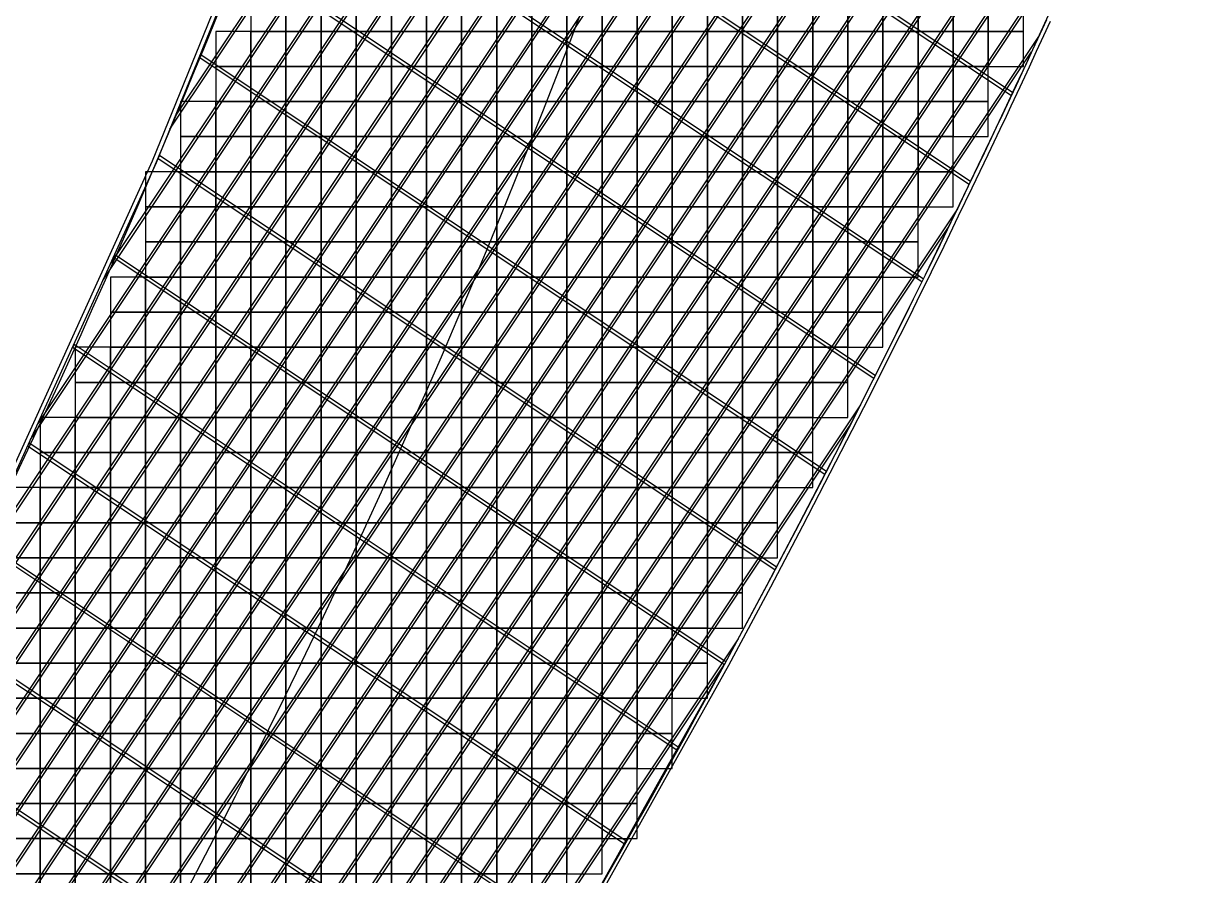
# Model space of a CAD drawing. Extents: x -31693 to 409283, y -98233 to 151957.
# Drawn here: x 124303 to 140801, y 35686 to 47833 of the extents above; entities that cross this region are included whole.
import ezdxf

# ---------------------------------------------------------------- set-up
doc = ezdxf.new("R2010")
doc.units = 0
doc.header["$LTSCALE"] = 1000
doc.header["$MEASUREMENT"] = 0
for name, color, linetype in [('500浮箱', 162, 'Continuous'), ('A-G-VISIBLE', 9, 'Continuous'), ('主龙骨', 4, 'Continuous'), ('边梁（14a槽钢', 3, 'Continuous'), ('龙骨', 10, 'Continuous')]:
    doc.layers.add(name, color=color, linetype=linetype)

# ---------------------------------------------------------------- blocks, each defined once
blk = doc.blocks.new('dasd')
at = {"layer": 'A-G-VISIBLE', "linetype": 'Continuous'}
for centre, radius, start, end in [((-132879.454, 42145.346), 121.404, 314.68966, 338.95615), ((-132898.334, 42165.736), 157.69, 318.2193, 335.49083)]:
    blk.add_arc(centre, radius, start, end, dxfattribs=at)

msp = doc.modelspace()

# ---------------------------------------------------------------- linework, layer by layer
at = {"layer": '500浮箱', "elevation": 2850}
for points in [[(127545, 47716), (128045, 47716), (128045, 48216), (127545, 48216)], [(128045, 47716), (128545, 47716), (128545, 48216), (128045, 48216)], [(128545, 47716), (129045, 47716), (129045, 48216), (128545, 48216)], [(129045, 47716), (129545, 47716), (129545, 48216), (129045, 48216)], [(129545, 47716), (130045, 47716), (130045, 48216), (129545, 48216)], [(130045, 47716), (130545, 47716), (130545, 48216), (130045, 48216)], [(130545, 47716), (131045, 47716), (131045, 48216), (130545, 48216)], [(131045, 47716), (131545, 47716), (131545, 48216), (131045, 48216)], [(131545, 47716), (132045, 47716), (132045, 48216), (131545, 48216)], [(132045, 47716), (132545, 47716), (132545, 48216), (132045, 48216)], [(132545, 47716), (133045, 47716), (133045, 48216), (132545, 48216)], [(133045, 47716), (133545, 47716), (133545, 48216), (133045, 48216)], [(133545, 47716), (134045, 47716), (134045, 48216), (133545, 48216)], [(134045, 47716), (134545, 47716), (134545, 48216), (134045, 48216)], [(134545, 47716), (135045, 47716), (135045, 48216), (134545, 48216)], [(135045, 47716), (135545, 47716), (135545, 48216), (135045, 48216)], [(135545, 47716), (136045, 47716), (136045, 48216), (135545, 48216)], [(136045, 47716), (136545, 47716), (136545, 48216), (136045, 48216)], [(136545, 47716), (137045, 47716), (137045, 48216), (136545, 48216)], [(137045, 47716), (137545, 47716), (137545, 48216), (137045, 48216)], [(137545, 47716), (138045, 47716), (138045, 48216), (137545, 48216)], [(138045, 47716), (138545, 47716), (138545, 48216), (138045, 48216)], [(127045, 47216), (127545, 47216), (127545, 47716), (127045, 47716)], [(127545, 47216), (128045, 47216), (128045, 47716), (127545, 47716)], [(128045, 47216), (128545, 47216), (128545, 47716), (128045, 47716)], [(128545, 47216), (129045, 47216), (129045, 47716), (128545, 47716)], [(129045, 47216), (129545, 47216), (129545, 47716), (129045, 47716)], [(129545, 47216), (130045, 47216), (130045, 47716), (129545, 47716)], [(130045, 47216), (130545, 47216), (130545, 47716), (130045, 47716)], [(130545, 47216), (131045, 47216), (131045, 47716), (130545, 47716)], [(131045, 47216), (131545, 47216), (131545, 47716), (131045, 47716)], [(131545, 47216), (132045, 47216), (132045, 47716), (131545, 47716)], [(132045, 47216), (132545, 47216), (132545, 47716), (132045, 47716)], [(132545, 47216), (133045, 47216), (133045, 47716), (132545, 47716)], [(133045, 47216), (133545, 47216), (133545, 47716), (133045, 47716)], [(133545, 47216), (134045, 47216), (134045, 47716), (133545, 47716)], [(134045, 47216), (134545, 47216), (134545, 47716), (134045, 47716)], [(134545, 47216), (135045, 47216), (135045, 47716), (134545, 47716)], [(135045, 47216), (135545, 47216), (135545, 47716), (135045, 47716)], [(135545, 47216), (136045, 47216), (136045, 47716), (135545, 47716)], [(136045, 47216), (136545, 47216), (136545, 47716), (136045, 47716)], [(136545, 47216), (137045, 47216), (137045, 47716), (136545, 47716)], [(137045, 47216), (137545, 47216), (137545, 47716), (137045, 47716)], [(137545, 47216), (138045, 47216), (138045, 47716), (137545, 47716)], [(138045, 47216), (138545, 47216), (138545, 47716), (138045, 47716)], [(127045, 46716), (127545, 46716), (127545, 47216), (127045, 47216)], [(127545, 46716), (128045, 46716), (128045, 47216), (127545, 47216)], [(128045, 46716), (128545, 46716), (128545, 47216), (128045, 47216)], [(128545, 46716), (129045, 46716), (129045, 47216), (128545, 47216)], [(129045, 46716), (129545, 46716), (129545, 47216), (129045, 47216)], [(129545, 46716), (130045, 46716), (130045, 47216), (129545, 47216)], [(130045, 46716), (130545, 46716), (130545, 47216), (130045, 47216)], [(130545, 46716), (131045, 46716), (131045, 47216), (130545, 47216)], [(131045, 46716), (131545, 46716), (131545, 47216), (131045, 47216)], [(131545, 46716), (132045, 46716), (132045, 47216), (131545, 47216)], [(132045, 46716), (132545, 46716), (132545, 47216), (132045, 47216)], [(132545, 46716), (133045, 46716), (133045, 47216), (132545, 47216)], [(133045, 46716), (133545, 46716), (133545, 47216), (133045, 47216)], [(133545, 46716), (134045, 46716), (134045, 47216), (133545, 47216)], [(134045, 46716), (134545, 46716), (134545, 47216), (134045, 47216)], [(134545, 46716), (135045, 46716), (135045, 47216), (134545, 47216)], [(135045, 46716), (135545, 46716), (135545, 47216), (135045, 47216)], [(135545, 46716), (136045, 46716), (136045, 47216), (135545, 47216)], [(136045, 46716), (136545, 46716), (136545, 47216), (136045, 47216)], [(136545, 46716), (137045, 46716), (137045, 47216), (136545, 47216)], [(137045, 46716), (137545, 46716), (137545, 47216), (137045, 47216)], [(137545, 46716), (138045, 46716), (138045, 47216), (137545, 47216)], [(126545, 46216), (127045, 46216), (127045, 46716), (126545, 46716)], [(127045, 46216), (127545, 46216), (127545, 46716), (127045, 46716)], [(127545, 46216), (128045, 46216), (128045, 46716), (127545, 46716)], [(128045, 46216), (128545, 46216), (128545, 46716), (128045, 46716)], [(128545, 46216), (129045, 46216), (129045, 46716), (128545, 46716)], [(129045, 46216), (129545, 46216), (129545, 46716), (129045, 46716)], [(129545, 46216), (130045, 46216), (130045, 46716), (129545, 46716)], [(130045, 46216), (130545, 46216), (130545, 46716), (130045, 46716)], [(130545, 46216), (131045, 46216), (131045, 46716), (130545, 46716)], [(131045, 46216), (131545, 46216), (131545, 46716), (131045, 46716)], [(131545, 46216), (132045, 46216), (132045, 46716), (131545, 46716)], [(132045, 46216), (132545, 46216), (132545, 46716), (132045, 46716)], [(132545, 46216), (133045, 46216), (133045, 46716), (132545, 46716)], [(133045, 46216), (133545, 46216), (133545, 46716), (133045, 46716)], [(133545, 46216), (134045, 46216), (134045, 46716), (133545, 46716)], [(134045, 46216), (134545, 46216), (134545, 46716), (134045, 46716)], [(134545, 46216), (135045, 46216), (135045, 46716), (134545, 46716)], [(135045, 46216), (135545, 46216), (135545, 46716), (135045, 46716)], [(135545, 46216), (136045, 46216), (136045, 46716), (135545, 46716)], [(136045, 46216), (136545, 46216), (136545, 46716), (136045, 46716)], [(136545, 46216), (137045, 46216), (137045, 46716), (136545, 46716)], [(137045, 46216), (137545, 46216), (137545, 46716), (137045, 46716)], [(137545, 46216), (138045, 46216), (138045, 46716), (137545, 46716)], [(126545, 45716), (127045, 45716), (127045, 46216), (126545, 46216)], [(127045, 45716), (127545, 45716), (127545, 46216), (127045, 46216)], [(127545, 45716), (128045, 45716), (128045, 46216), (127545, 46216)], [(128045, 45716), (128545, 45716), (128545, 46216), (128045, 46216)], [(128545, 45716), (129045, 45716), (129045, 46216), (128545, 46216)], [(129045, 45716), (129545, 45716), (129545, 46216), (129045, 46216)], [(129545, 45716), (130045, 45716), (130045, 46216), (129545, 46216)], [(130045, 45716), (130545, 45716), (130545, 46216), (130045, 46216)], [(130545, 45716), (131045, 45716), (131045, 46216), (130545, 46216)], [(131045, 45716), (131545, 45716), (131545, 46216), (131045, 46216)], [(131545, 45716), (132045, 45716), (132045, 46216), (131545, 46216)], [(132045, 45716), (132545, 45716), (132545, 46216), (132045, 46216)], [(132545, 45716), (133045, 45716), (133045, 46216), (132545, 46216)], [(133045, 45716), (133545, 45716), (133545, 46216), (133045, 46216)], [(133545, 45716), (134045, 45716), (134045, 46216), (133545, 46216)], [(134045, 45716), (134545, 45716), (134545, 46216), (134045, 46216)], [(134545, 45716), (135045, 45716), (135045, 46216), (134545, 46216)], [(135045, 45716), (135545, 45716), (135545, 46216), (135045, 46216)], [(135545, 45716), (136045, 45716), (136045, 46216), (135545, 46216)], [(136045, 45716), (136545, 45716), (136545, 46216), (136045, 46216)], [(136545, 45716), (137045, 45716), (137045, 46216), (136545, 46216)], [(137045, 45716), (137545, 45716), (137545, 46216), (137045, 46216)], [(126045, 45216), (126545, 45216), (126545, 45716), (126045, 45716)], [(126545, 45216), (127045, 45216), (127045, 45716), (126545, 45716)], [(127045, 45216), (127545, 45216), (127545, 45716), (127045, 45716)], [(127545, 45216), (128045, 45216), (128045, 45716), (127545, 45716)], [(128045, 45216), (128545, 45216), (128545, 45716), (128045, 45716)], [(128545, 45216), (129045, 45216), (129045, 45716), (128545, 45716)], [(129045, 45216), (129545, 45216), (129545, 45716), (129045, 45716)], [(129545, 45216), (130045, 45216), (130045, 45716), (129545, 45716)], [(130045, 45216), (130545, 45216), (130545, 45716), (130045, 45716)], [(130545, 45216), (131045, 45216), (131045, 45716), (130545, 45716)], [(131045, 45216), (131545, 45216), (131545, 45716), (131045, 45716)], [(131545, 45216), (132045, 45216), (132045, 45716), (131545, 45716)], [(132045, 45216), (132545, 45216), (132545, 45716), (132045, 45716)], [(132545, 45216), (133045, 45216), (133045, 45716), (132545, 45716)], [(133045, 45216), (133545, 45216), (133545, 45716), (133045, 45716)], [(133545, 45216), (134045, 45216), (134045, 45716), (133545, 45716)], [(134045, 45216), (134545, 45216), (134545, 45716), (134045, 45716)], [(134545, 45216), (135045, 45216), (135045, 45716), (134545, 45716)], [(135045, 45216), (135545, 45216), (135545, 45716), (135045, 45716)], [(135545, 45216), (136045, 45216), (136045, 45716), (135545, 45716)], [(136045, 45216), (136545, 45216), (136545, 45716), (136045, 45716)], [(136545, 45216), (137045, 45216), (137045, 45716), (136545, 45716)], [(137045, 45216), (137545, 45216), (137545, 45716), (137045, 45716)], [(126045, 44716), (126545, 44716), (126545, 45216), (126045, 45216)], [(126545, 44716), (127045, 44716), (127045, 45216), (126545, 45216)], [(127045, 44716), (127545, 44716), (127545, 45216), (127045, 45216)], [(127545, 44716), (128045, 44716), (128045, 45216), (127545, 45216)], [(128045, 44716), (128545, 44716), (128545, 45216), (128045, 45216)], [(128545, 44716), (129045, 44716), (129045, 45216), (128545, 45216)], [(129045, 44716), (129545, 44716), (129545, 45216), (129045, 45216)], [(129545, 44716), (130045, 44716), (130045, 45216), (129545, 45216)], [(130045, 44716), (130545, 44716), (130545, 45216), (130045, 45216)], [(130545, 44716), (131045, 44716), (131045, 45216), (130545, 45216)], [(131045, 44716), (131545, 44716), (131545, 45216), (131045, 45216)], [(131545, 44716), (132045, 44716), (132045, 45216), (131545, 45216)], [(132045, 44716), (132545, 44716), (132545, 45216), (132045, 45216)], [(132545, 44716), (133045, 44716), (133045, 45216), (132545, 45216)], [(133045, 44716), (133545, 44716), (133545, 45216), (133045, 45216)], [(133545, 44716), (134045, 44716), (134045, 45216), (133545, 45216)], [(134045, 44716), (134545, 44716), (134545, 45216), (134045, 45216)], [(134545, 44716), (135045, 44716), (135045, 45216), (134545, 45216)], [(135045, 44716), (135545, 44716), (135545, 45216), (135045, 45216)], [(135545, 44716), (136045, 44716), (136045, 45216), (135545, 45216)], [(136045, 44716), (136545, 44716), (136545, 45216), (136045, 45216)], [(136545, 44716), (137045, 44716), (137045, 45216), (136545, 45216)], [(126045, 44216), (126545, 44216), (126545, 44716), (126045, 44716)], [(126545, 44216), (127045, 44216), (127045, 44716), (126545, 44716)], [(127045, 44216), (127545, 44216), (127545, 44716), (127045, 44716)], [(127545, 44216), (128045, 44216), (128045, 44716), (127545, 44716)], [(128045, 44216), (128545, 44216), (128545, 44716), (128045, 44716)], [(128545, 44216), (129045, 44216), (129045, 44716), (128545, 44716)], [(129045, 44216), (129545, 44216), (129545, 44716), (129045, 44716)], [(129545, 44216), (130045, 44216), (130045, 44716), (129545, 44716)], [(130045, 44216), (130545, 44216), (130545, 44716), (130045, 44716)], [(130545, 44216), (131045, 44216), (131045, 44716), (130545, 44716)], [(131045, 44216), (131545, 44216), (131545, 44716), (131045, 44716)], [(131545, 44216), (132045, 44216), (132045, 44716), (131545, 44716)], [(132045, 44216), (132545, 44216), (132545, 44716), (132045, 44716)], [(132545, 44216), (133045, 44216), (133045, 44716), (132545, 44716)], [(133045, 44216), (133545, 44216), (133545, 44716), (133045, 44716)], [(133545, 44216), (134045, 44216), (134045, 44716), (133545, 44716)], [(134045, 44216), (134545, 44216), (134545, 44716), (134045, 44716)], [(134545, 44216), (135045, 44216), (135045, 44716), (134545, 44716)], [(135045, 44216), (135545, 44216), (135545, 44716), (135045, 44716)], [(135545, 44216), (136045, 44216), (136045, 44716), (135545, 44716)], [(136045, 44216), (136545, 44216), (136545, 44716), (136045, 44716)], [(136545, 44216), (137045, 44216), (137045, 44716), (136545, 44716)], [(125545, 43716), (126045, 43716), (126045, 44216), (125545, 44216)], [(126045, 43716), (126545, 43716), (126545, 44216), (126045, 44216)], [(126545, 43716), (127045, 43716), (127045, 44216), (126545, 44216)], [(127045, 43716), (127545, 43716), (127545, 44216), (127045, 44216)], [(127545, 43716), (128045, 43716), (128045, 44216), (127545, 44216)], [(128045, 43716), (128545, 43716), (128545, 44216), (128045, 44216)], [(128545, 43716), (129045, 43716), (129045, 44216), (128545, 44216)], [(129045, 43716), (129545, 43716), (129545, 44216), (129045, 44216)], [(129545, 43716), (130045, 43716), (130045, 44216), (129545, 44216)], [(130045, 43716), (130545, 43716), (130545, 44216), (130045, 44216)], [(130545, 43716), (131045, 43716), (131045, 44216), (130545, 44216)], [(131045, 43716), (131545, 43716), (131545, 44216), (131045, 44216)], [(131545, 43716), (132045, 43716), (132045, 44216), (131545, 44216)], [(132045, 43716), (132545, 43716), (132545, 44216), (132045, 44216)], [(132545, 43716), (133045, 43716), (133045, 44216), (132545, 44216)], [(133045, 43716), (133545, 43716), (133545, 44216), (133045, 44216)], [(133545, 43716), (134045, 43716), (134045, 44216), (133545, 44216)], [(134045, 43716), (134545, 43716), (134545, 44216), (134045, 44216)], [(134545, 43716), (135045, 43716), (135045, 44216), (134545, 44216)], [(135045, 43716), (135545, 43716), (135545, 44216), (135045, 44216)], [(135545, 43716), (136045, 43716), (136045, 44216), (135545, 44216)], [(136045, 43716), (136545, 43716), (136545, 44216), (136045, 44216)], [(125545, 43216), (126045, 43216), (126045, 43716), (125545, 43716)], [(126045, 43216), (126545, 43216), (126545, 43716), (126045, 43716)], [(126545, 43216), (127045, 43216), (127045, 43716), (126545, 43716)], [(127045, 43216), (127545, 43216), (127545, 43716), (127045, 43716)], [(127545, 43216), (128045, 43216), (128045, 43716), (127545, 43716)], [(128045, 43216), (128545, 43216), (128545, 43716), (128045, 43716)], [(128545, 43216), (129045, 43216), (129045, 43716), (128545, 43716)], [(129045, 43216), (129545, 43216), (129545, 43716), (129045, 43716)], [(129545, 43216), (130045, 43216), (130045, 43716), (129545, 43716)], [(130045, 43216), (130545, 43216), (130545, 43716), (130045, 43716)], [(130545, 43216), (131045, 43216), (131045, 43716), (130545, 43716)], [(131045, 43216), (131545, 43216), (131545, 43716), (131045, 43716)], [(131545, 43216), (132045, 43216), (132045, 43716), (131545, 43716)], [(132045, 43216), (132545, 43216), (132545, 43716), (132045, 43716)], [(132545, 43216), (133045, 43216), (133045, 43716), (132545, 43716)], [(133045, 43216), (133545, 43216), (133545, 43716), (133045, 43716)], [(133545, 43216), (134045, 43216), (134045, 43716), (133545, 43716)], [(134045, 43216), (134545, 43216), (134545, 43716), (134045, 43716)], [(134545, 43216), (135045, 43216), (135045, 43716), (134545, 43716)], [(135045, 43216), (135545, 43216), (135545, 43716), (135045, 43716)], [(135545, 43216), (136045, 43216), (136045, 43716), (135545, 43716)], [(136045, 43216), (136545, 43216), (136545, 43716), (136045, 43716)], [(125045, 42716), (125545, 42716), (125545, 43216), (125045, 43216)], [(125545, 42716), (126045, 42716), (126045, 43216), (125545, 43216)], [(126045, 42716), (126545, 42716), (126545, 43216), (126045, 43216)], [(126545, 42716), (127045, 42716), (127045, 43216), (126545, 43216)], [(127045, 42716), (127545, 42716), (127545, 43216), (127045, 43216)], [(127545, 42716), (128045, 42716), (128045, 43216), (127545, 43216)], [(128045, 42716), (128545, 42716), (128545, 43216), (128045, 43216)], [(128545, 42716), (129045, 42716), (129045, 43216), (128545, 43216)], [(129045, 42716), (129545, 42716), (129545, 43216), (129045, 43216)], [(129545, 42716), (130045, 42716), (130045, 43216), (129545, 43216)], [(130045, 42716), (130545, 42716), (130545, 43216), (130045, 43216)], [(130545, 42716), (131045, 42716), (131045, 43216), (130545, 43216)], [(131045, 42716), (131545, 42716), (131545, 43216), (131045, 43216)], [(131545, 42716), (132045, 42716), (132045, 43216), (131545, 43216)], [(132045, 42716), (132545, 42716), (132545, 43216), (132045, 43216)], [(132545, 42716), (133045, 42716), (133045, 43216), (132545, 43216)], [(133045, 42716), (133545, 42716), (133545, 43216), (133045, 43216)], [(133545, 42716), (134045, 42716), (134045, 43216), (133545, 43216)], [(134045, 42716), (134545, 42716), (134545, 43216), (134045, 43216)], [(134545, 42716), (135045, 42716), (135045, 43216), (134545, 43216)], [(135045, 42716), (135545, 42716), (135545, 43216), (135045, 43216)], [(135545, 42716), (136045, 42716), (136045, 43216), (135545, 43216)], [(125045, 42216), (125545, 42216), (125545, 42716), (125045, 42716)], [(125545, 42216), (126045, 42216), (126045, 42716), (125545, 42716)], [(126045, 42216), (126545, 42216), (126545, 42716), (126045, 42716)], [(126545, 42216), (127045, 42216), (127045, 42716), (126545, 42716)], [(127045, 42216), (127545, 42216), (127545, 42716), (127045, 42716)], [(127545, 42216), (128045, 42216), (128045, 42716), (127545, 42716)], [(128045, 42216), (128545, 42216), (128545, 42716), (128045, 42716)], [(128545, 42216), (129045, 42216), (129045, 42716), (128545, 42716)], [(129045, 42216), (129545, 42216), (129545, 42716), (129045, 42716)], [(129545, 42216), (130045, 42216), (130045, 42716), (129545, 42716)], [(130045, 42216), (130545, 42216), (130545, 42716), (130045, 42716)], [(130545, 42216), (131045, 42216), (131045, 42716), (130545, 42716)], [(131045, 42216), (131545, 42216), (131545, 42716), (131045, 42716)], [(131545, 42216), (132045, 42216), (132045, 42716), (131545, 42716)], [(132045, 42216), (132545, 42216), (132545, 42716), (132045, 42716)], [(132545, 42216), (133045, 42216), (133045, 42716), (132545, 42716)], [(133045, 42216), (133545, 42216), (133545, 42716), (133045, 42716)], [(133545, 42216), (134045, 42216), (134045, 42716), (133545, 42716)], [(134045, 42216), (134545, 42216), (134545, 42716), (134045, 42716)], [(134545, 42216), (135045, 42216), (135045, 42716), (134545, 42716)], [(135045, 42216), (135545, 42216), (135545, 42716), (135045, 42716)], [(135545, 42216), (136045, 42216), (136045, 42716), (135545, 42716)], [(124545, 41716), (125045, 41716), (125045, 42216), (124545, 42216)], [(125045, 41716), (125545, 41716), (125545, 42216), (125045, 42216)], [(125545, 41716), (126045, 41716), (126045, 42216), (125545, 42216)], [(126045, 41716), (126545, 41716), (126545, 42216), (126045, 42216)], [(126545, 41716), (127045, 41716), (127045, 42216), (126545, 42216)], [(127045, 41716), (127545, 41716), (127545, 42216), (127045, 42216)], [(127545, 41716), (128045, 41716), (128045, 42216), (127545, 42216)], [(128045, 41716), (128545, 41716), (128545, 42216), (128045, 42216)], [(128545, 41716), (129045, 41716), (129045, 42216), (128545, 42216)], [(129045, 41716), (129545, 41716), (129545, 42216), (129045, 42216)], [(129545, 41716), (130045, 41716), (130045, 42216), (129545, 42216)], [(130045, 41716), (130545, 41716), (130545, 42216), (130045, 42216)], [(130545, 41716), (131045, 41716), (131045, 42216), (130545, 42216)], [(131045, 41716), (131545, 41716), (131545, 42216), (131045, 42216)], [(131545, 41716), (132045, 41716), (132045, 42216), (131545, 42216)], [(132045, 41716), (132545, 41716), (132545, 42216), (132045, 42216)], [(132545, 41716), (133045, 41716), (133045, 42216), (132545, 42216)], [(133045, 41716), (133545, 41716), (133545, 42216), (133045, 42216)], [(133545, 41716), (134045, 41716), (134045, 42216), (133545, 42216)], [(134045, 41716), (134545, 41716), (134545, 42216), (134045, 42216)], [(134545, 41716), (135045, 41716), (135045, 42216), (134545, 42216)], [(135045, 41716), (135545, 41716), (135545, 42216), (135045, 42216)], [(124545, 41216), (125045, 41216), (125045, 41716), (124545, 41716)], [(125045, 41216), (125545, 41216), (125545, 41716), (125045, 41716)], [(125545, 41216), (126045, 41216), (126045, 41716), (125545, 41716)], [(126045, 41216), (126545, 41216), (126545, 41716), (126045, 41716)], [(126545, 41216), (127045, 41216), (127045, 41716), (126545, 41716)], [(127045, 41216), (127545, 41216), (127545, 41716), (127045, 41716)], [(127545, 41216), (128045, 41216), (128045, 41716), (127545, 41716)], [(128045, 41216), (128545, 41216), (128545, 41716), (128045, 41716)], [(128545, 41216), (129045, 41216), (129045, 41716), (128545, 41716)], [(129045, 41216), (129545, 41216), (129545, 41716), (129045, 41716)], [(129545, 41216), (130045, 41216), (130045, 41716), (129545, 41716)], [(130045, 41216), (130545, 41216), (130545, 41716), (130045, 41716)], [(130545, 41216), (131045, 41216), (131045, 41716), (130545, 41716)], [(131045, 41216), (131545, 41216), (131545, 41716), (131045, 41716)], [(131545, 41216), (132045, 41216), (132045, 41716), (131545, 41716)], [(132045, 41216), (132545, 41216), (132545, 41716), (132045, 41716)], [(132545, 41216), (133045, 41216), (133045, 41716), (132545, 41716)], [(133045, 41216), (133545, 41216), (133545, 41716), (133045, 41716)], [(133545, 41216), (134045, 41216), (134045, 41716), (133545, 41716)], [(134045, 41216), (134545, 41216), (134545, 41716), (134045, 41716)], [(134545, 41216), (135045, 41216), (135045, 41716), (134545, 41716)], [(135045, 41216), (135545, 41216), (135545, 41716), (135045, 41716)], [(124045, 40716), (124545, 40716), (124545, 41216), (124045, 41216)], [(124545, 40716), (125045, 40716), (125045, 41216), (124545, 41216)], [(125045, 40716), (125545, 40716), (125545, 41216), (125045, 41216)], [(125545, 40716), (126045, 40716), (126045, 41216), (125545, 41216)], [(126045, 40716), (126545, 40716), (126545, 41216), (126045, 41216)], [(126545, 40716), (127045, 40716), (127045, 41216), (126545, 41216)], [(127045, 40716), (127545, 40716), (127545, 41216), (127045, 41216)], [(127545, 40716), (128045, 40716), (128045, 41216), (127545, 41216)], [(128045, 40716), (128545, 40716), (128545, 41216), (128045, 41216)], [(128545, 40716), (129045, 40716), (129045, 41216), (128545, 41216)], [(129045, 40716), (129545, 40716), (129545, 41216), (129045, 41216)], [(129545, 40716), (130045, 40716), (130045, 41216), (129545, 41216)], [(130045, 40716), (130545, 40716), (130545, 41216), (130045, 41216)], [(130545, 40716), (131045, 40716), (131045, 41216), (130545, 41216)], [(131045, 40716), (131545, 40716), (131545, 41216), (131045, 41216)], [(131545, 40716), (132045, 40716), (132045, 41216), (131545, 41216)], [(132045, 40716), (132545, 40716), (132545, 41216), (132045, 41216)], [(132545, 40716), (133045, 40716), (133045, 41216), (132545, 41216)], [(133045, 40716), (133545, 40716), (133545, 41216), (133045, 41216)], [(133545, 40716), (134045, 40716), (134045, 41216), (133545, 41216)], [(134045, 40716), (134545, 40716), (134545, 41216), (134045, 41216)], [(134545, 40716), (135045, 40716), (135045, 41216), (134545, 41216)], [(124045, 40216), (124545, 40216), (124545, 40716), (124045, 40716)], [(124545, 40216), (125045, 40216), (125045, 40716), (124545, 40716)], [(125045, 40216), (125545, 40216), (125545, 40716), (125045, 40716)], [(125545, 40216), (126045, 40216), (126045, 40716), (125545, 40716)], [(126045, 40216), (126545, 40216), (126545, 40716), (126045, 40716)], [(126545, 40216), (127045, 40216), (127045, 40716), (126545, 40716)], [(127045, 40216), (127545, 40216), (127545, 40716), (127045, 40716)], [(127545, 40216), (128045, 40216), (128045, 40716), (127545, 40716)], [(128045, 40216), (128545, 40216), (128545, 40716), (128045, 40716)], [(128545, 40216), (129045, 40216), (129045, 40716), (128545, 40716)], [(129045, 40216), (129545, 40216), (129545, 40716), (129045, 40716)], [(129545, 40216), (130045, 40216), (130045, 40716), (129545, 40716)], [(130045, 40216), (130545, 40216), (130545, 40716), (130045, 40716)], [(130545, 40216), (131045, 40216), (131045, 40716), (130545, 40716)], [(131045, 40216), (131545, 40216), (131545, 40716), (131045, 40716)], [(131545, 40216), (132045, 40216), (132045, 40716), (131545, 40716)], [(132045, 40216), (132545, 40216), (132545, 40716), (132045, 40716)], [(132545, 40216), (133045, 40216), (133045, 40716), (132545, 40716)], [(133045, 40216), (133545, 40216), (133545, 40716), (133045, 40716)], [(133545, 40216), (134045, 40216), (134045, 40716), (133545, 40716)], [(134045, 40216), (134545, 40216), (134545, 40716), (134045, 40716)], [(134545, 40216), (135045, 40216), (135045, 40716), (134545, 40716)], [(124045, 39716), (124545, 39716), (124545, 40216), (124045, 40216)], [(124545, 39716), (125045, 39716), (125045, 40216), (124545, 40216)], [(125045, 39716), (125545, 39716), (125545, 40216), (125045, 40216)], [(125545, 39716), (126045, 39716), (126045, 40216), (125545, 40216)], [(126045, 39716), (126545, 39716), (126545, 40216), (126045, 40216)], [(126545, 39716), (127045, 39716), (127045, 40216), (126545, 40216)], [(127045, 39716), (127545, 39716), (127545, 40216), (127045, 40216)], [(127545, 39716), (128045, 39716), (128045, 40216), (127545, 40216)], [(128045, 39716), (128545, 39716), (128545, 40216), (128045, 40216)], [(128545, 39716), (129045, 39716), (129045, 40216), (128545, 40216)], [(129045, 39716), (129545, 39716), (129545, 40216), (129045, 40216)], [(129545, 39716), (130045, 39716), (130045, 40216), (129545, 40216)], [(130045, 39716), (130545, 39716), (130545, 40216), (130045, 40216)], [(130545, 39716), (131045, 39716), (131045, 40216), (130545, 40216)], [(131045, 39716), (131545, 39716), (131545, 40216), (131045, 40216)], [(131545, 39716), (132045, 39716), (132045, 40216), (131545, 40216)], [(132045, 39716), (132545, 39716), (132545, 40216), (132045, 40216)], [(132545, 39716), (133045, 39716), (133045, 40216), (132545, 40216)], [(133045, 39716), (133545, 39716), (133545, 40216), (133045, 40216)], [(133545, 39716), (134045, 39716), (134045, 40216), (133545, 40216)], [(134045, 39716), (134545, 39716), (134545, 40216), (134045, 40216)], [(124045, 39216), (124545, 39216), (124545, 39716), (124045, 39716)], [(124545, 39216), (125045, 39216), (125045, 39716), (124545, 39716)], [(125045, 39216), (125545, 39216), (125545, 39716), (125045, 39716)], [(125545, 39216), (126045, 39216), (126045, 39716), (125545, 39716)], [(126045, 39216), (126545, 39216), (126545, 39716), (126045, 39716)], [(126545, 39216), (127045, 39216), (127045, 39716), (126545, 39716)], [(127045, 39216), (127545, 39216), (127545, 39716), (127045, 39716)], [(127545, 39216), (128045, 39216), (128045, 39716), (127545, 39716)], [(128045, 39216), (128545, 39216), (128545, 39716), (128045, 39716)], [(128545, 39216), (129045, 39216), (129045, 39716), (128545, 39716)], [(129045, 39216), (129545, 39216), (129545, 39716), (129045, 39716)], [(129545, 39216), (130045, 39216), (130045, 39716), (129545, 39716)], [(130045, 39216), (130545, 39216), (130545, 39716), (130045, 39716)], [(130545, 39216), (131045, 39216), (131045, 39716), (130545, 39716)], [(131045, 39216), (131545, 39216), (131545, 39716), (131045, 39716)], [(131545, 39216), (132045, 39216), (132045, 39716), (131545, 39716)], [(132045, 39216), (132545, 39216), (132545, 39716), (132045, 39716)], [(132545, 39216), (133045, 39216), (133045, 39716), (132545, 39716)], [(133045, 39216), (133545, 39216), (133545, 39716), (133045, 39716)], [(133545, 39216), (134045, 39216), (134045, 39716), (133545, 39716)], [(134045, 39216), (134545, 39216), (134545, 39716), (134045, 39716)], [(124045, 38716), (124545, 38716), (124545, 39216), (124045, 39216)], [(124545, 38716), (125045, 38716), (125045, 39216), (124545, 39216)], [(125045, 38716), (125545, 38716), (125545, 39216), (125045, 39216)], [(125545, 38716), (126045, 38716), (126045, 39216), (125545, 39216)], [(126045, 38716), (126545, 38716), (126545, 39216), (126045, 39216)], [(126545, 38716), (127045, 38716), (127045, 39216), (126545, 39216)], [(127045, 38716), (127545, 38716), (127545, 39216), (127045, 39216)], [(127545, 38716), (128045, 38716), (128045, 39216), (127545, 39216)], [(128045, 38716), (128545, 38716), (128545, 39216), (128045, 39216)], [(128545, 38716), (129045, 38716), (129045, 39216), (128545, 39216)], [(129045, 38716), (129545, 38716), (129545, 39216), (129045, 39216)], [(129545, 38716), (130045, 38716), (130045, 39216), (129545, 39216)], [(130045, 38716), (130545, 38716), (130545, 39216), (130045, 39216)], [(130545, 38716), (131045, 38716), (131045, 39216), (130545, 39216)], [(131045, 38716), (131545, 38716), (131545, 39216), (131045, 39216)], [(131545, 38716), (132045, 38716), (132045, 39216), (131545, 39216)], [(132045, 38716), (132545, 38716), (132545, 39216), (132045, 39216)], [(132545, 38716), (133045, 38716), (133045, 39216), (132545, 39216)], [(133045, 38716), (133545, 38716), (133545, 39216), (133045, 39216)], [(133545, 38716), (134045, 38716), (134045, 39216), (133545, 39216)], [(124045, 38216), (124545, 38216), (124545, 38716), (124045, 38716)], [(124545, 38216), (125045, 38216), (125045, 38716), (124545, 38716)], [(125045, 38216), (125545, 38216), (125545, 38716), (125045, 38716)], [(125545, 38216), (126045, 38216), (126045, 38716), (125545, 38716)], [(126045, 38216), (126545, 38216), (126545, 38716), (126045, 38716)], [(126545, 38216), (127045, 38216), (127045, 38716), (126545, 38716)], [(127045, 38216), (127545, 38216), (127545, 38716), (127045, 38716)], [(127545, 38216), (128045, 38216), (128045, 38716), (127545, 38716)], [(128045, 38216), (128545, 38216), (128545, 38716), (128045, 38716)], [(128545, 38216), (129045, 38216), (129045, 38716), (128545, 38716)], [(129045, 38216), (129545, 38216), (129545, 38716), (129045, 38716)], [(129545, 38216), (130045, 38216), (130045, 38716), (129545, 38716)], [(130045, 38216), (130545, 38216), (130545, 38716), (130045, 38716)], [(130545, 38216), (131045, 38216), (131045, 38716), (130545, 38716)], [(131045, 38216), (131545, 38216), (131545, 38716), (131045, 38716)], [(131545, 38216), (132045, 38216), (132045, 38716), (131545, 38716)], [(132045, 38216), (132545, 38216), (132545, 38716), (132045, 38716)], [(132545, 38216), (133045, 38216), (133045, 38716), (132545, 38716)], [(133045, 38216), (133545, 38216), (133545, 38716), (133045, 38716)], [(133545, 38216), (134045, 38216), (134045, 38716), (133545, 38716)], [(124045, 37716), (124545, 37716), (124545, 38216), (124045, 38216)], [(124545, 37716), (125045, 37716), (125045, 38216), (124545, 38216)], [(125045, 37716), (125545, 37716), (125545, 38216), (125045, 38216)], [(125545, 37716), (126045, 37716), (126045, 38216), (125545, 38216)], [(126045, 37716), (126545, 37716), (126545, 38216), (126045, 38216)], [(126545, 37716), (127045, 37716), (127045, 38216), (126545, 38216)], [(127045, 37716), (127545, 37716), (127545, 38216), (127045, 38216)], [(127545, 37716), (128045, 37716), (128045, 38216), (127545, 38216)], [(128045, 37716), (128545, 37716), (128545, 38216), (128045, 38216)], [(128545, 37716), (129045, 37716), (129045, 38216), (128545, 38216)], [(129045, 37716), (129545, 37716), (129545, 38216), (129045, 38216)], [(129545, 37716), (130045, 37716), (130045, 38216), (129545, 38216)], [(130045, 37716), (130545, 37716), (130545, 38216), (130045, 38216)], [(130545, 37716), (131045, 37716), (131045, 38216), (130545, 38216)], [(131045, 37716), (131545, 37716), (131545, 38216), (131045, 38216)], [(131545, 37716), (132045, 37716), (132045, 38216), (131545, 38216)], [(132045, 37716), (132545, 37716), (132545, 38216), (132045, 38216)], [(132545, 37716), (133045, 37716), (133045, 38216), (132545, 38216)], [(133045, 37716), (133545, 37716), (133545, 38216), (133045, 38216)], [(124045, 37216), (124545, 37216), (124545, 37716), (124045, 37716)], [(124545, 37216), (125045, 37216), (125045, 37716), (124545, 37716)], [(125045, 37216), (125545, 37216), (125545, 37716), (125045, 37716)], [(125545, 37216), (126045, 37216), (126045, 37716), (125545, 37716)], [(126045, 37216), (126545, 37216), (126545, 37716), (126045, 37716)], [(126545, 37216), (127045, 37216), (127045, 37716), (126545, 37716)], [(127045, 37216), (127545, 37216), (127545, 37716), (127045, 37716)], [(127545, 37216), (128045, 37216), (128045, 37716), (127545, 37716)], [(128045, 37216), (128545, 37216), (128545, 37716), (128045, 37716)], [(128545, 37216), (129045, 37216), (129045, 37716), (128545, 37716)], [(129045, 37216), (129545, 37216), (129545, 37716), (129045, 37716)], [(129545, 37216), (130045, 37216), (130045, 37716), (129545, 37716)], [(130045, 37216), (130545, 37216), (130545, 37716), (130045, 37716)], [(130545, 37216), (131045, 37216), (131045, 37716), (130545, 37716)], [(131045, 37216), (131545, 37216), (131545, 37716), (131045, 37716)], [(131545, 37216), (132045, 37216), (132045, 37716), (131545, 37716)], [(132045, 37216), (132545, 37216), (132545, 37716), (132045, 37716)], [(132545, 37216), (133045, 37216), (133045, 37716), (132545, 37716)], [(133045, 37216), (133545, 37216), (133545, 37716), (133045, 37716)], [(124045, 36716), (124545, 36716), (124545, 37216), (124045, 37216)], [(124545, 36716), (125045, 36716), (125045, 37216), (124545, 37216)], [(125045, 36716), (125545, 36716), (125545, 37216), (125045, 37216)], [(125545, 36716), (126045, 36716), (126045, 37216), (125545, 37216)], [(126045, 36716), (126545, 36716), (126545, 37216), (126045, 37216)], [(126545, 36716), (127045, 36716), (127045, 37216), (126545, 37216)], [(127045, 36716), (127545, 36716), (127545, 37216), (127045, 37216)], [(127545, 36716), (128045, 36716), (128045, 37216), (127545, 37216)], [(128045, 36716), (128545, 36716), (128545, 37216), (128045, 37216)], [(128545, 36716), (129045, 36716), (129045, 37216), (128545, 37216)], [(129045, 36716), (129545, 36716), (129545, 37216), (129045, 37216)], [(129545, 36716), (130045, 36716), (130045, 37216), (129545, 37216)], [(130045, 36716), (130545, 36716), (130545, 37216), (130045, 37216)], [(130545, 36716), (131045, 36716), (131045, 37216), (130545, 37216)], [(131045, 36716), (131545, 36716), (131545, 37216), (131045, 37216)], [(131545, 36716), (132045, 36716), (132045, 37216), (131545, 37216)], [(132045, 36716), (132545, 36716), (132545, 37216), (132045, 37216)], [(132545, 36716), (133045, 36716), (133045, 37216), (132545, 37216)], [(124045, 36216), (124545, 36216), (124545, 36716), (124045, 36716)], [(124545, 36216), (125045, 36216), (125045, 36716), (124545, 36716)], [(125045, 36216), (125545, 36216), (125545, 36716), (125045, 36716)], [(125545, 36216), (126045, 36216), (126045, 36716), (125545, 36716)], [(126045, 36216), (126545, 36216), (126545, 36716), (126045, 36716)], [(126545, 36216), (127045, 36216), (127045, 36716), (126545, 36716)], [(127045, 36216), (127545, 36216), (127545, 36716), (127045, 36716)], [(127545, 36216), (128045, 36216), (128045, 36716), (127545, 36716)], [(128045, 36216), (128545, 36216), (128545, 36716), (128045, 36716)], [(128545, 36216), (129045, 36216), (129045, 36716), (128545, 36716)], [(129045, 36216), (129545, 36216), (129545, 36716), (129045, 36716)], [(129545, 36216), (130045, 36216), (130045, 36716), (129545, 36716)], [(130045, 36216), (130545, 36216), (130545, 36716), (130045, 36716)], [(130545, 36216), (131045, 36216), (131045, 36716), (130545, 36716)], [(131045, 36216), (131545, 36216), (131545, 36716), (131045, 36716)], [(131545, 36216), (132045, 36216), (132045, 36716), (131545, 36716)], [(132045, 36216), (132545, 36216), (132545, 36716), (132045, 36716)], [(132545, 36216), (133045, 36216), (133045, 36716), (132545, 36716)], [(124045, 35716), (124545, 35716), (124545, 36216), (124045, 36216)], [(124545, 35716), (125045, 35716), (125045, 36216), (124545, 36216)], [(125045, 35716), (125545, 35716), (125545, 36216), (125045, 36216)], [(125545, 35716), (126045, 35716), (126045, 36216), (125545, 36216)], [(126045, 35716), (126545, 35716), (126545, 36216), (126045, 36216)], [(126545, 35716), (127045, 35716), (127045, 36216), (126545, 36216)], [(127045, 35716), (127545, 35716), (127545, 36216), (127045, 36216)], [(127545, 35716), (128045, 35716), (128045, 36216), (127545, 36216)], [(128045, 35716), (128545, 35716), (128545, 36216), (128045, 36216)], [(128545, 35716), (129045, 35716), (129045, 36216), (128545, 36216)], [(129045, 35716), (129545, 35716), (129545, 36216), (129045, 36216)], [(129545, 35716), (130045, 35716), (130045, 36216), (129545, 36216)], [(130045, 35716), (130545, 35716), (130545, 36216), (130045, 36216)], [(130545, 35716), (131045, 35716), (131045, 36216), (130545, 36216)], [(131045, 35716), (131545, 35716), (131545, 36216), (131045, 36216)], [(131545, 35716), (132045, 35716), (132045, 36216), (131545, 36216)], [(132045, 35716), (132545, 35716), (132545, 36216), (132045, 36216)], [(124045, 35216), (124545, 35216), (124545, 35716), (124045, 35716)], [(124545, 35216), (125045, 35216), (125045, 35716), (124545, 35716)], [(125045, 35216), (125545, 35216), (125545, 35716), (125045, 35716)], [(125545, 35216), (126045, 35216), (126045, 35716), (125545, 35716)], [(126045, 35216), (126545, 35216), (126545, 35716), (126045, 35716)], [(126545, 35216), (127045, 35216), (127045, 35716), (126545, 35716)], [(127045, 35216), (127545, 35216), (127545, 35716), (127045, 35716)], [(127545, 35216), (128045, 35216), (128045, 35716), (127545, 35716)], [(128045, 35216), (128545, 35216), (128545, 35716), (128045, 35716)], [(128545, 35216), (129045, 35216), (129045, 35716), (128545, 35716)], [(129045, 35216), (129545, 35216), (129545, 35716), (129045, 35716)], [(129545, 35216), (130045, 35216), (130045, 35716), (129545, 35716)], [(130045, 35216), (130545, 35216), (130545, 35716), (130045, 35716)], [(130545, 35216), (131045, 35216), (131045, 35716), (130545, 35716)], [(131045, 35216), (131545, 35216), (131545, 35716), (131045, 35716)], [(131545, 35216), (132045, 35216), (132045, 35716), (131545, 35716)]]:
    msp.add_lwpolyline(points, close=True, dxfattribs=at)
at = {"layer": '主龙骨'}
for p, q in [((127401, 48785, 2850), (136416, 42775, 2850)), ((136436, 42814, 2850), (127418, 48826, 2850)), ((135739, 41445, 2850), (126825, 47388, 2850)), ((126808, 47348, 2850), (135719, 41407, 2850)), ((127057, 47234, 2850), (127033, 47198, 2850))]:
    msp.add_line(p, q, dxfattribs=at)
at = {"layer": '主龙骨', "elevation": 2850}
for points in [[(138392, 46843), (129053, 53063), (129030, 53028), (138374, 46804)], [(137792, 45576), (128557, 51734), (128533, 51698), (137774, 45537)], [(137120, 44191), (128000, 50271), (127976, 50235), (137101, 44152)], [(135029, 40085), (126245, 45946), (126221, 45910), (135009, 40047)], [(134307, 38733), (125606, 44534), (125582, 44499), (134287, 38695)], [(133629, 37519), (125027, 43253), (125003, 43217), (133608, 37481)], [(132882, 36183), (124386, 41849), (124362, 41813), (132861, 36146)], [(132136, 34847), (123746, 40441), (123722, 40405), (132114, 34810)], [(131436, 33647), (123110, 39198), (123086, 39162), (131414, 33610)], [(130632, 32350), (122408, 37835), (122384, 37799), (130609, 32313)]]:
    msp.add_lwpolyline(points, dxfattribs=at)
at = {"layer": '边梁（14a槽钢', "elevation": 2850}
for points in [[(114695, 24920), (118091, 30184), (120994, 35218), (123663, 40405), (126146, 45871), (128518, 51712), (129324, 54038), (129846, 55848)], [(114743, 24888), (118140, 30154), (121045, 35190), (123715, 40380), (126199, 45848), (128573, 51691), (129379, 54020), (129902, 55833)], [(138873, 47879), (138779, 47676), (138676, 47452), (138574, 47233), (138441, 46947), (138313, 46674), (138245, 46530), (138157, 46344), (137986, 45982), (137760, 45509), (137566, 45106), (137358, 44678), (137179, 44310), (136977, 43899), (136860, 43662), (136733, 43407), (136541, 43023), (136301, 42546), (136053, 42058), (135349, 40695), (134893, 39827), (134296, 38712), (132114, 34810)], [(138925, 47855), (138832, 47652), (138729, 47428), (138627, 47208), (138493, 46922), (138366, 46650), (138298, 46505), (138210, 46319), (138038, 45957), (137812, 45484), (137618, 45081), (137411, 44652), (137231, 44285), (137029, 43873), (136912, 43637), (136785, 43381), (136593, 42997), (136352, 42520), (136104, 42031), (135401, 40668), (134944, 39800), (134347, 38684), (132164, 34781)]]:
    msp.add_lwpolyline(points, dxfattribs=at)
at = {"layer": '龙骨'}
for p, q in [((126392, 46324, 2850), (133170, 56491, 2850)), ((133136, 56513, 2850), (126467, 46509, 2850)), ((125435, 44168, 2850), (133503, 56269, 2850)), ((133469, 56291, 2850), (125538, 44394, 2850)), ((124407, 41904, 2850), (133835, 56047, 2850)), ((133802, 56070, 2850), (124510, 42130, 2850)), ((123183, 39347, 2850), (134168, 55825, 2850)), ((134135, 55848, 2850), (123346, 39663, 2850)), ((121558, 36187, 2850), (134501, 55604, 2850)), ((134468, 55626, 2850), (121720, 36503, 2850)), ((118932, 31527, 2850), (134834, 55382, 2850)), ((134801, 55404, 2850), (119241, 32062, 2850)), ((135133, 55182, 2850), (103298, 7425, 2850)), ((103350, 7431, 2850), (135167, 55160, 2850)), ((135466, 54960, 2850), (103821, 7489, 2850)), ((103874, 7495, 2850), (135500, 54938, 2850)), ((135799, 54738, 2850), (104345, 7553, 2850)), ((104397, 7559, 2850), (135832, 54716, 2850)), ((136132, 54516, 2850), (104868, 7617, 2850)), ((104921, 7624, 2850), (136165, 54494, 2850)), ((136465, 54295, 2850), (105392, 7681, 2850)), ((105444, 7688, 2850), (136498, 54272, 2850)), ((136798, 54073, 2850), (105915, 7745, 2850)), ((105968, 7752, 2850), (136831, 54051, 2850)), ((137130, 53851, 2850), (106439, 7810, 2850)), ((106491, 7816, 2850), (137164, 53829, 2850)), ((137463, 53629, 2850), (106962, 7874, 2850)), ((107015, 7880, 2850), (137496, 53607, 2850)), ((137796, 53407, 2850), (107486, 7938, 2850)), ((107538, 7944, 2850), (137829, 53385, 2850)), ((138129, 53185, 2850), (108009, 8002, 2850)), ((108062, 8008, 2850), (138162, 53163, 2850)), ((138462, 52963, 2850), (108533, 8066, 2850)), ((108585, 8072, 2850), (138495, 52941, 2850)), ((138795, 52742, 2850), (109056, 8130, 2850)), ((109109, 8137, 2850), (138828, 52719, 2850)), ((139127, 52520, 2850), (109580, 8194, 2850)), ((109632, 8201, 2850), (139161, 52497, 2850)), ((139460, 52298, 2850), (110103, 8258, 2850)), ((110156, 8265, 2850), (139493, 52276, 2850)), ((140801, 52145, 2850), (111674, 8451, 2850)), ((139793, 52076, 2850), (110627, 8323, 2850)), ((110679, 8329, 2850), (139826, 52054, 2850)), ((140126, 51854, 2850), (111150, 8387, 2850)), ((111203, 8393, 2850), (140159, 51832, 2850)), ((111726, 8457, 2850), (140728, 51965, 2850)), ((139969, 50176, 2850), (112197, 8515, 2850)), ((112250, 8521, 2850), (139867, 49951, 2850)), ((138771, 47658, 2850), (112721, 8579, 2850)), ((112773, 8586, 2850), (138662, 47423, 2850)), ((137607, 45190, 2850), (113466, 8976, 2850)), ((113667, 9206, 2850), (137479, 44927, 2850)), ((136224, 42395, 2850), (115543, 11370, 2850)), ((115790, 11670, 2850), (136070, 42092, 2850)), ((134483, 39062, 2850), (118020, 14365, 2850)), ((118267, 14664, 2850), (134285, 38692, 2850)), ((124373, 38319, 2850), (124406, 38297, 2850)), ((124706, 38097, 2850), (124739, 38075, 2850)), ((125039, 37875, 2850), (125072, 37853, 2850)), ((125371, 37653, 2850), (125405, 37631, 2850)), ((125704, 37431, 2850), (125738, 37409, 2850)), ((126037, 37209, 2850), (126070, 37187, 2850)), ((126370, 36988, 2850), (126403, 36965, 2850)), ((126703, 36766, 2850), (126736, 36743, 2850)), ((127036, 36544, 2850), (127069, 36522, 2850)), ((127368, 36322, 2850), (127402, 36300, 2850)), ((127701, 36100, 2850), (127734, 36078, 2850)), ((128034, 35878, 2850), (128067, 35856, 2850))]:
    msp.add_line(p, q, dxfattribs=at)
at = {"layer": '龙骨', "elevation": 2850}
msp.add_lwpolyline([(106438, 7751, 0.149253), (137795, 67716, 0.360669), (95631, 110043, 0.058715), (17434, 114815, 3.295268)], format="xyb", dxfattribs=at)

# ---------------------------------------------------------------- block references
at = {"xscale": 1000, "yscale": 1000, "zscale": 1000}
msp.add_blockref('dasd', (132893911, -42052037, 2850), dxfattribs=at)

doc.saveas('drawing.dxf')
